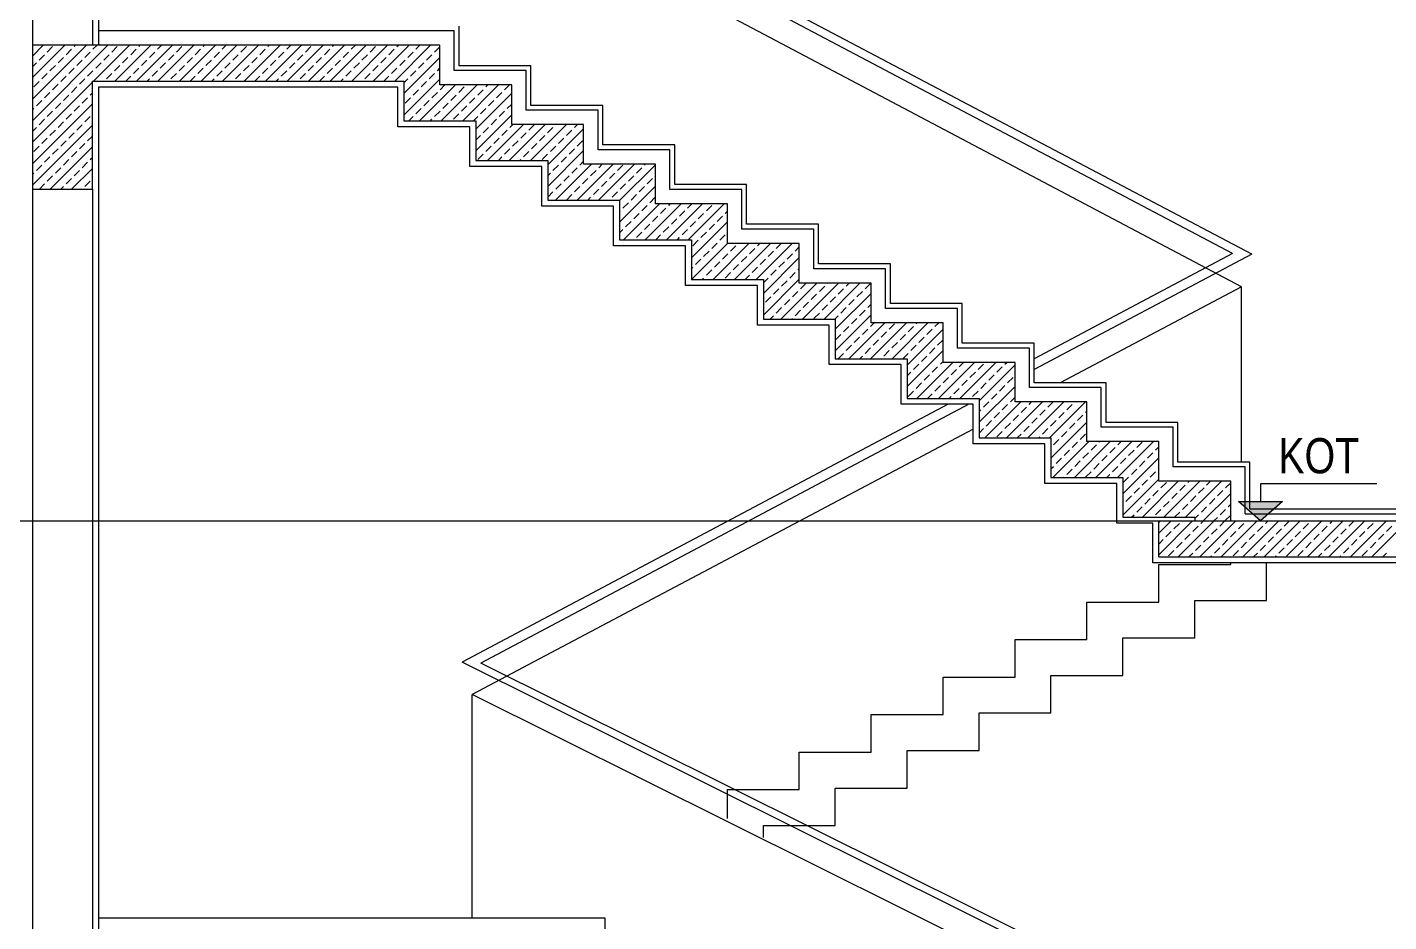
# Model space of a CAD drawing. Header units: millimetres. Extents: x 43168.9 to 43194.6, y -25545.1 to -25543.4.
# Drawn here: x 43181.3628 to 43181.59, y -25544.3735 to -25544.2242 of the extents above; entities that cross this region are included whole.
import ezdxf
from ezdxf.enums import TextEntityAlignment as Align

# ---------------------------------------------------------------- set-up
doc = ezdxf.new("R2010")
doc.units = ezdxf.units.MM
doc.header["$LTSCALE"] = 200
doc.linetypes.add('kesit_$0$HIDDEN2', pattern=[0.1875, 0.125, -0.0625])
for name, color, linetype in [('duv_sgh', 4, 'Continuous'), ('gor-4_sgh', 17, 'Continuous'), ('kaplama-gnl_sgh', 30, 'Continuous'), ('kesit_$0$gor-2_sgh', 161, 'Continuous'), ('kesit_$0$izd-alt_sgh', 8, 'kesit_$0$HIDDEN2'), ('kesit_$0$metal-mal._sgh', 122, 'Continuous'), ('kolon-b.a_sgh', 6, 'Continuous'), ('siva_sgh', 145, 'Continuous'), ('tarama-betonarme_sgh', 223, 'Continuous')]:
    doc.layers.add(name, color=color, linetype=linetype)
doc.styles.add('kesit_$0$text2', font='arial.ttf')

msp = doc.modelspace()

# ---------------------------------------------------------------- hatches: boundary and pattern name
msp.add_hatch(color=256).paths.add_polyline_path([(43181.57231, -25544.30332), (43181.56496, -25544.30332), (43181.56864, -25544.30656)])

# ---------------------------------------------------------------- linework, layer by layer
at = {"color": 0, "linetype": 'ByBlock'}
for p, q in [((43181.58804, -25544.30038), (43181.56864, -25544.30038)), ((43181.56864, -25544.30038), (43181.56864, -25544.30332))]:
    msp.add_line(p, q, dxfattribs=at)
for p, q in [((43181.56496, -25544.30332), (43181.57231, -25544.30332)), ((43181.56864, -25544.30656), (43181.56496, -25544.30332)), ((43181.57231, -25544.30332), (43181.56864, -25544.30656))]:
    msp.add_line(p, q)
at = {"layer": 'duv_sgh'}
for p, q in [((43181.36364, -25544.10172), (43181.36364, -25544.22717)), ((43181.36364, -25544.10172), (43181.36364, -25544.22717)), ((43181.37364, -25544.10172), (43181.37364, -25544.22717)), ((43181.37364, -25544.10172), (43181.37364, -25544.22717)), ((43181.36364, -25544.25117), (43181.36364, -25544.37645)), ((43181.36364, -25544.25117), (43181.36364, -25544.37645)), ((43181.37364, -25544.25117), (43181.37364, -25544.37645)), ((43181.37364, -25544.25117), (43181.37364, -25544.37645))]:
    msp.add_line(p, q, dxfattribs=at)
at = {"layer": 'gor-4_sgh'}
for p, q in [((43181.56964, -25544.31982), (43181.56964, -25544.31356)), ((43181.55764, -25544.32609), (43181.55764, -25544.31982)), ((43181.55764, -25544.31982), (43181.56964, -25544.31982)), ((43181.54564, -25544.33235), (43181.54564, -25544.32609)), ((43181.54564, -25544.32609), (43181.55764, -25544.32609)), ((43181.53364, -25544.33861), (43181.53364, -25544.33235)), ((43181.53364, -25544.33235), (43181.54564, -25544.33235)), ((43181.52164, -25544.34487), (43181.52164, -25544.33861)), ((43181.52164, -25544.33861), (43181.53364, -25544.33861)), ((43181.50964, -25544.35114), (43181.50964, -25544.34487)), ((43181.50964, -25544.34487), (43181.52164, -25544.34487)), ((43181.49764, -25544.3574), (43181.49764, -25544.35114)), ((43181.49764, -25544.35114), (43181.50964, -25544.35114)), ((43181.48564, -25544.35941), (43181.48564, -25544.3574)), ((43181.48564, -25544.3574), (43181.49764, -25544.3574))]:
    msp.add_line(p, q, dxfattribs=at)
at = {"layer": 'kaplama-gnl_sgh'}
for p, q in [((43181.43404, -25544.22477), (43181.37464, -25544.22477)), ((43181.43404, -25544.23139), (43181.43404, -25544.22477)), ((43181.43484, -25544.23059), (43181.43484, -25544.22397)), ((43181.44684, -25544.23059), (43181.43484, -25544.23059)), ((43181.44684, -25544.23721), (43181.44684, -25544.23059)), ((43181.44604, -25544.23139), (43181.43404, -25544.23139)), ((43181.44604, -25544.23801), (43181.44604, -25544.23139)), ((43181.45884, -25544.23721), (43181.44684, -25544.23721)), ((43181.45884, -25544.24382), (43181.45884, -25544.23721)), ((43181.45804, -25544.23801), (43181.44604, -25544.23801)), ((43181.45804, -25544.24462), (43181.45804, -25544.23801)), ((43181.47084, -25544.24382), (43181.45884, -25544.24382)), ((43181.47084, -25544.25044), (43181.47084, -25544.24382)), ((43181.47004, -25544.24462), (43181.45804, -25544.24462)), ((43181.47004, -25544.25124), (43181.47004, -25544.24462)), ((43181.48284, -25544.25044), (43181.47084, -25544.25044)), ((43181.48284, -25544.25705), (43181.48284, -25544.25044)), ((43181.48204, -25544.25124), (43181.47004, -25544.25124)), ((43181.48204, -25544.25785), (43181.48204, -25544.25124)), ((43181.49404, -25544.25785), (43181.48204, -25544.25785)), ((43181.49484, -25544.25705), (43181.48284, -25544.25705)), ((43181.49404, -25544.26447), (43181.49404, -25544.25785)), ((43181.49484, -25544.26367), (43181.49484, -25544.25705)), ((43181.50604, -25544.26447), (43181.49404, -25544.26447)), ((43181.50684, -25544.26367), (43181.49484, -25544.26367)), ((43181.50604, -25544.27108), (43181.50604, -25544.26447)), ((43181.50684, -25544.27028), (43181.50684, -25544.26367)), ((43181.51804, -25544.27108), (43181.50604, -25544.27108)), ((43181.51884, -25544.27028), (43181.50684, -25544.27028)), ((43181.51804, -25544.2777), (43181.51804, -25544.27108)), ((43181.51884, -25544.2769), (43181.51884, -25544.27028)), ((43181.53004, -25544.2777), (43181.51804, -25544.2777)), ((43181.53084, -25544.2769), (43181.51884, -25544.2769)), ((43181.53004, -25544.28431), (43181.53004, -25544.2777)), ((43181.53084, -25544.28351), (43181.53084, -25544.2769)), ((43181.54204, -25544.28431), (43181.53004, -25544.28431)), ((43181.54284, -25544.28351), (43181.53084, -25544.28351)), ((43181.54204, -25544.29093), (43181.54204, -25544.28431)), ((43181.54284, -25544.29013), (43181.54284, -25544.28351)), ((43181.55404, -25544.29093), (43181.54204, -25544.29093)), ((43181.55484, -25544.29013), (43181.54284, -25544.29013)), ((43181.55404, -25544.29754), (43181.55404, -25544.29093)), ((43181.55484, -25544.29674), (43181.55484, -25544.29013)), ((43181.56604, -25544.29754), (43181.55404, -25544.29754)), ((43181.56684, -25544.29674), (43181.55484, -25544.29674)), ((43181.56604, -25544.30536), (43181.56604, -25544.29754)), ((43181.56684, -25544.30456), (43181.56684, -25544.29674)), ((43181.56604, -25544.30536), (43181.73664, -25544.30536)), ((43181.56684, -25544.30456), (43181.73664, -25544.30456)), ((43181.44364, -25544.37285), (43181.37464, -25544.37285)), ((43181.45924, -25544.37285), (43181.44364, -25544.37285)), ((43181.45924, -25544.37912), (43181.45924, -25544.37285))]:
    msp.add_line(p, q, dxfattribs=at)
at = {"layer": 'kesit_$0$gor-2_sgh'}
for p, q in [((43181.56543, -25544.26748), (43181.42964, -25544.19566)), ((43181.56543, -25544.26748), (43181.53518, -25544.28351)), ((43181.56543, -25544.29674), (43181.56543, -25544.26748)), ((43181.52064, -25544.29122), (43181.43705, -25544.33553)), ((43181.55163, -25544.39256), (43181.43705, -25544.33553)), ((43181.43705, -25544.35144), (43181.43705, -25544.33553))]:
    msp.add_line(p, q, dxfattribs=at)
at = {"layer": 'kesit_$0$izd-alt_sgh'}
for p, q in [((43181.30862, -25544.30656), (43182.76331, -25544.30656)), ((43181.55164, -25544.32009), (43181.55164, -25544.31382)), ((43181.55164, -25544.31382), (43181.56364, -25544.31382)), ((43181.56364, -25544.31382), (43181.56364, -25544.31356)), ((43181.53964, -25544.32635), (43181.53964, -25544.32009)), ((43181.53964, -25544.32009), (43181.55164, -25544.32009)), ((43181.52764, -25544.33261), (43181.52764, -25544.32635)), ((43181.52764, -25544.32635), (43181.53964, -25544.32635)), ((43181.51564, -25544.33887), (43181.51564, -25544.33261)), ((43181.51564, -25544.33261), (43181.52764, -25544.33261)), ((43181.50364, -25544.34514), (43181.50364, -25544.33887)), ((43181.50364, -25544.33887), (43181.51564, -25544.33887)), ((43181.49164, -25544.3514), (43181.49164, -25544.34514)), ((43181.49164, -25544.34514), (43181.50364, -25544.34514)), ((43181.47964, -25544.35621), (43181.47964, -25544.3514)), ((43181.47964, -25544.3514), (43181.49164, -25544.3514))]:
    msp.add_line(p, q, dxfattribs=at)
at = {"layer": 'kesit_$0$metal-mal._sgh'}
for p, q in [((43181.56718, -25544.26202), (43181.43321, -25544.19143)), ((43181.56395, -25544.26192), (43181.43161, -25544.19205)), ((43181.56395, -25544.26192), (43181.53084, -25544.27948)), ((43181.56718, -25544.26202), (43181.53084, -25544.2813)), ((43181.51647, -25544.2871), (43181.43534, -25544.33011)), ((43181.51992, -25544.2871), (43181.43847, -25544.3303)), ((43181.54978, -25544.38707), (43181.43534, -25544.33011)), ((43181.5528, -25544.3872), (43181.43847, -25544.3303))]:
    msp.add_line(p, q, dxfattribs=at)
at = {"layer": 'kolon-b.a_sgh'}
for p, q in [((43181.43164, -25544.22717), (43181.36364, -25544.22717)), ((43181.36364, -25544.22717), (43181.36364, -25544.25117)), ((43181.43164, -25544.23379), (43181.43164, -25544.22717)), ((43181.37364, -25544.25117), (43181.37364, -25544.23317)), ((43181.37364, -25544.23317), (43181.42564, -25544.23317)), ((43181.42564, -25544.23317), (43181.42564, -25544.23979)), ((43181.44364, -25544.23379), (43181.43164, -25544.23379)), ((43181.44364, -25544.24041), (43181.44364, -25544.23379)), ((43181.42564, -25544.23979), (43181.43764, -25544.23979)), ((43181.43764, -25544.23979), (43181.43764, -25544.24641)), ((43181.45564, -25544.24041), (43181.44364, -25544.24041)), ((43181.45564, -25544.24702), (43181.45564, -25544.24041)), ((43181.43764, -25544.24641), (43181.44964, -25544.24641)), ((43181.44964, -25544.24641), (43181.44964, -25544.25302)), ((43181.46764, -25544.24702), (43181.45564, -25544.24702)), ((43181.46764, -25544.25364), (43181.46764, -25544.24702)), ((43181.36364, -25544.25117), (43181.37364, -25544.25117)), ((43181.44964, -25544.25302), (43181.46164, -25544.25302)), ((43181.46164, -25544.25302), (43181.46164, -25544.25964)), ((43181.47964, -25544.25364), (43181.46764, -25544.25364)), ((43181.47964, -25544.26025), (43181.47964, -25544.25364)), ((43181.46164, -25544.25964), (43181.47364, -25544.25964)), ((43181.47364, -25544.25964), (43181.47364, -25544.26625)), ((43181.49164, -25544.26025), (43181.47964, -25544.26025)), ((43181.49164, -25544.26687), (43181.49164, -25544.26025)), ((43181.47364, -25544.26625), (43181.48564, -25544.26625)), ((43181.48564, -25544.26625), (43181.48564, -25544.27287)), ((43181.50364, -25544.26687), (43181.49164, -25544.26687)), ((43181.50364, -25544.27348), (43181.50364, -25544.26687)), ((43181.48564, -25544.27287), (43181.49764, -25544.27287)), ((43181.49764, -25544.27287), (43181.49764, -25544.27948)), ((43181.51564, -25544.27348), (43181.50364, -25544.27348)), ((43181.51564, -25544.2801), (43181.51564, -25544.27348)), ((43181.49764, -25544.27948), (43181.50964, -25544.27948)), ((43181.50964, -25544.27948), (43181.50964, -25544.2861)), ((43181.52764, -25544.2801), (43181.51564, -25544.2801)), ((43181.52764, -25544.28671), (43181.52764, -25544.2801)), ((43181.50964, -25544.2861), (43181.52164, -25544.2861)), ((43181.52164, -25544.2861), (43181.52164, -25544.29271)), ((43181.53964, -25544.28671), (43181.52764, -25544.28671)), ((43181.53964, -25544.29333), (43181.53964, -25544.28671)), ((43181.52164, -25544.29271), (43181.53364, -25544.29271)), ((43181.53364, -25544.29271), (43181.53364, -25544.29933)), ((43181.55164, -25544.29333), (43181.53964, -25544.29333)), ((43181.55164, -25544.29994), (43181.55164, -25544.29333)), ((43181.53364, -25544.29933), (43181.54564, -25544.29933)), ((43181.54564, -25544.29933), (43181.54564, -25544.30594)), ((43181.56364, -25544.29994), (43181.55164, -25544.29994)), ((43181.56364, -25544.30656), (43181.56364, -25544.29994)), ((43181.54164, -25544.30656), (43181.73764, -25544.30656)), ((43181.54564, -25544.30594), (43181.55764, -25544.30594)), ((43181.55164, -25544.31256), (43181.55164, -25544.30656)), ((43181.55764, -25544.30594), (43181.55764, -25544.30656)), ((43181.55164, -25544.31256), (43181.73764, -25544.31256))]:
    msp.add_line(p, q, dxfattribs=at)
at = {"layer": 'siva_sgh'}
for p, q in [((43181.37464, -25544.08472), (43181.37464, -25544.22717)), ((43181.42464, -25544.23417), (43181.37464, -25544.23417)), ((43181.37464, -25544.23417), (43181.37464, -25544.37645)), ((43181.42464, -25544.24079), (43181.42464, -25544.23417)), ((43181.43664, -25544.24079), (43181.42464, -25544.24079)), ((43181.43664, -25544.24741), (43181.43664, -25544.24079)), ((43181.44864, -25544.24741), (43181.43664, -25544.24741)), ((43181.44864, -25544.25402), (43181.44864, -25544.24741)), ((43181.46064, -25544.25402), (43181.44864, -25544.25402)), ((43181.46064, -25544.26064), (43181.46064, -25544.25402)), ((43181.47264, -25544.26064), (43181.46064, -25544.26064)), ((43181.47264, -25544.26725), (43181.47264, -25544.26064)), ((43181.48464, -25544.26725), (43181.47264, -25544.26725)), ((43181.48464, -25544.27387), (43181.48464, -25544.26725)), ((43181.49664, -25544.27387), (43181.48464, -25544.27387)), ((43181.49664, -25544.28048), (43181.49664, -25544.27387)), ((43181.50864, -25544.28048), (43181.49664, -25544.28048)), ((43181.50864, -25544.2871), (43181.50864, -25544.28048)), ((43181.52064, -25544.2871), (43181.50864, -25544.2871)), ((43181.52064, -25544.29371), (43181.52064, -25544.2871)), ((43181.53264, -25544.29371), (43181.52064, -25544.29371)), ((43181.53264, -25544.30033), (43181.53264, -25544.29371)), ((43181.54464, -25544.30033), (43181.53264, -25544.30033)), ((43181.54464, -25544.30694), (43181.54464, -25544.30033)), ((43181.55064, -25544.30694), (43181.54464, -25544.30694)), ((43181.55064, -25544.31356), (43181.55064, -25544.30694)), ((43181.63264, -25544.31356), (43181.55064, -25544.31356)), ((43181.43705, -25544.37285), (43181.43705, -25544.33579))]:
    msp.add_line(p, q, dxfattribs=at)
at = {"layer": 'tarama-betonarme_sgh'}
for p, q in [((43181.36364, -25544.22898), (43181.36544, -25544.22717)), ((43181.36364, -25544.23257), (43181.36903, -25544.22717)), ((43181.36364, -25544.23616), (43181.37263, -25544.22717)), ((43181.36364, -25544.23976), (43181.37622, -25544.22717)), ((43181.36364, -25544.22718), (43181.36365, -25544.22717)), ((43181.36611, -25544.2283), (43181.36701, -25544.2274)), ((43181.36925, -25544.22875), (43181.37015, -25544.22785)), ((43181.3706, -25544.2274), (43181.37083, -25544.22717)), ((43181.3724, -25544.2292), (43181.37329, -25544.2283)), ((43181.37374, -25544.22785), (43181.37442, -25544.22717)), ((43181.37381, -25544.23317), (43181.37981, -25544.22717)), ((43181.37689, -25544.2283), (43181.37778, -25544.2274)), ((43181.3774, -25544.23317), (43181.3834, -25544.22717)), ((43181.38003, -25544.22875), (43181.38093, -25544.22785)), ((43181.38099, -25544.23317), (43181.38699, -25544.22717)), ((43181.38138, -25544.2274), (43181.38161, -25544.22717)), ((43181.38317, -25544.2292), (43181.38407, -25544.2283)), ((43181.38452, -25544.22785), (43181.3852, -25544.22717)), ((43181.38459, -25544.23317), (43181.39059, -25544.22717)), ((43181.38766, -25544.2283), (43181.38856, -25544.2274)), ((43181.38818, -25544.23317), (43181.39418, -25544.22717)), ((43181.39081, -25544.22875), (43181.3917, -25544.22785)), ((43181.39177, -25544.23317), (43181.39777, -25544.22717)), ((43181.39215, -25544.2274), (43181.39238, -25544.22717)), ((43181.39395, -25544.2292), (43181.39485, -25544.2283)), ((43181.3953, -25544.22785), (43181.39597, -25544.22717)), ((43181.39536, -25544.23317), (43181.40136, -25544.22717)), ((43181.39844, -25544.2283), (43181.39934, -25544.2274)), ((43181.39896, -25544.23317), (43181.40496, -25544.22717)), ((43181.40158, -25544.22875), (43181.40248, -25544.22785)), ((43181.40255, -25544.23317), (43181.40855, -25544.22717)), ((43181.40293, -25544.2274), (43181.40316, -25544.22717)), ((43181.40472, -25544.2292), (43181.40562, -25544.2283)), ((43181.40607, -25544.22785), (43181.40675, -25544.22717)), ((43181.40614, -25544.23317), (43181.41214, -25544.22717)), ((43181.40921, -25544.2283), (43181.41011, -25544.2274)), ((43181.40973, -25544.23317), (43181.41573, -25544.22717)), ((43181.41236, -25544.22875), (43181.41326, -25544.22785)), ((43181.41332, -25544.23317), (43181.41932, -25544.22717)), ((43181.41371, -25544.2274), (43181.41394, -25544.22717)), ((43181.4155, -25544.2292), (43181.4164, -25544.2283)), ((43181.41685, -25544.22785), (43181.41753, -25544.22717)), ((43181.41692, -25544.23317), (43181.42292, -25544.22717)), ((43181.41999, -25544.2283), (43181.42089, -25544.2274)), ((43181.42051, -25544.23317), (43181.42651, -25544.22717)), ((43181.42313, -25544.22875), (43181.42403, -25544.22785)), ((43181.4241, -25544.23317), (43181.4301, -25544.22717)), ((43181.42448, -25544.2274), (43181.42471, -25544.22717)), ((43181.42628, -25544.2292), (43181.42718, -25544.2283)), ((43181.42762, -25544.22785), (43181.4283, -25544.22717)), ((43181.43077, -25544.2283), (43181.43164, -25544.22743)), ((43181.36364, -25544.23077), (43181.36431, -25544.2301)), ((43181.36476, -25544.22965), (43181.36566, -25544.22875)), ((43181.36656, -25544.23145), (43181.36746, -25544.23055)), ((43181.36791, -25544.2301), (43181.3688, -25544.2292)), ((43181.37105, -25544.23055), (43181.37195, -25544.22965)), ((43181.37419, -25544.231), (43181.37509, -25544.2301)), ((43181.37554, -25544.22965), (43181.37644, -25544.22875)), ((43181.37733, -25544.23145), (43181.37823, -25544.23055)), ((43181.37868, -25544.2301), (43181.37958, -25544.2292)), ((43181.38183, -25544.23055), (43181.38272, -25544.22965)), ((43181.38497, -25544.231), (43181.38587, -25544.2301)), ((43181.38632, -25544.22965), (43181.38721, -25544.22875)), ((43181.38811, -25544.23145), (43181.38901, -25544.23055)), ((43181.38946, -25544.2301), (43181.39036, -25544.2292)), ((43181.3926, -25544.23055), (43181.3935, -25544.22965)), ((43181.39574, -25544.231), (43181.39664, -25544.2301)), ((43181.39709, -25544.22965), (43181.39799, -25544.22875)), ((43181.39889, -25544.23145), (43181.39979, -25544.23055)), ((43181.40023, -25544.2301), (43181.40113, -25544.2292)), ((43181.40338, -25544.23055), (43181.40428, -25544.22965)), ((43181.40652, -25544.231), (43181.40742, -25544.2301)), ((43181.40787, -25544.22965), (43181.40877, -25544.22875)), ((43181.40966, -25544.23145), (43181.41056, -25544.23055)), ((43181.41101, -25544.2301), (43181.41191, -25544.2292)), ((43181.41415, -25544.23055), (43181.41505, -25544.22965)), ((43181.4173, -25544.231), (43181.4182, -25544.2301)), ((43181.41864, -25544.22965), (43181.41954, -25544.22875)), ((43181.42044, -25544.23145), (43181.42134, -25544.23055)), ((43181.42179, -25544.2301), (43181.42269, -25544.2292)), ((43181.42493, -25544.23055), (43181.42583, -25544.22965)), ((43181.42564, -25544.23523), (43181.43164, -25544.22923)), ((43181.42807, -25544.231), (43181.42897, -25544.2301)), ((43181.42942, -25544.22965), (43181.43032, -25544.22875)), ((43181.36521, -25544.23279), (43181.36611, -25544.23189)), ((43181.36835, -25544.23324), (43181.36925, -25544.23234)), ((43181.3697, -25544.23189), (43181.3706, -25544.231)), ((43181.3715, -25544.23369), (43181.3724, -25544.23279)), ((43181.37284, -25544.23234), (43181.37374, -25544.23145)), ((43181.37599, -25544.23279), (43181.37689, -25544.23189)), ((43181.3792, -25544.23317), (43181.38003, -25544.23234)), ((43181.38048, -25544.23189), (43181.38138, -25544.231)), ((43181.38279, -25544.23317), (43181.38317, -25544.23279)), ((43181.38362, -25544.23234), (43181.38452, -25544.23145)), ((43181.38676, -25544.23279), (43181.38766, -25544.23189)), ((43181.38997, -25544.23317), (43181.39081, -25544.23234)), ((43181.39125, -25544.23189), (43181.39215, -25544.231)), ((43181.39357, -25544.23317), (43181.39395, -25544.23279)), ((43181.3944, -25544.23234), (43181.3953, -25544.23145)), ((43181.39754, -25544.23279), (43181.39844, -25544.23189)), ((43181.40075, -25544.23317), (43181.40158, -25544.23234)), ((43181.40203, -25544.23189), (43181.40293, -25544.231)), ((43181.40434, -25544.23317), (43181.40472, -25544.23279)), ((43181.40517, -25544.23234), (43181.40607, -25544.23145)), ((43181.40832, -25544.23279), (43181.40921, -25544.23189)), ((43181.41153, -25544.23317), (43181.41236, -25544.23234)), ((43181.41281, -25544.23189), (43181.41371, -25544.231)), ((43181.41512, -25544.23317), (43181.4155, -25544.23279)), ((43181.41595, -25544.23234), (43181.41685, -25544.23145)), ((43181.41909, -25544.23279), (43181.41999, -25544.23189)), ((43181.4223, -25544.23317), (43181.42313, -25544.23234)), ((43181.42358, -25544.23189), (43181.42448, -25544.231)), ((43181.42564, -25544.23343), (43181.42628, -25544.23279)), ((43181.42564, -25544.23882), (43181.43164, -25544.23282)), ((43181.42673, -25544.23234), (43181.42762, -25544.23145)), ((43181.42987, -25544.23279), (43181.43077, -25544.23189)), ((43181.43122, -25544.23145), (43181.43164, -25544.23102)), ((43181.36364, -25544.24335), (43181.37364, -25544.23335)), ((43181.36386, -25544.23414), (43181.36476, -25544.23324)), ((43181.36566, -25544.23594), (43181.36656, -25544.23504)), ((43181.36701, -25544.23459), (43181.36791, -25544.23369)), ((43181.37015, -25544.23504), (43181.37105, -25544.23414)), ((43181.37329, -25544.23549), (43181.37364, -25544.23514)), ((43181.42718, -25544.23549), (43181.42807, -25544.23459)), ((43181.42826, -25544.23979), (43181.43426, -25544.23379)), ((43181.42852, -25544.23414), (43181.42942, -25544.23324)), ((43181.43032, -25544.23594), (43181.43122, -25544.23504)), ((43181.43167, -25544.23459), (43181.43246, -25544.23379)), ((43181.43185, -25544.23979), (43181.43785, -25544.23379)), ((43181.43481, -25544.23504), (43181.43571, -25544.23414)), ((43181.43545, -25544.23979), (43181.44145, -25544.23379)), ((43181.43764, -25544.24119), (43181.44364, -25544.23519)), ((43181.43795, -25544.23549), (43181.43885, -25544.23459)), ((43181.4393, -25544.23414), (43181.43965, -25544.23379)), ((43181.44109, -25544.23594), (43181.44199, -25544.23504)), ((43181.44244, -25544.23459), (43181.44324, -25544.23379)), ((43181.36364, -25544.24694), (43181.37364, -25544.23694)), ((43181.36431, -25544.23728), (43181.36521, -25544.23639)), ((43181.36746, -25544.23773), (43181.36835, -25544.23683)), ((43181.3688, -25544.23639), (43181.3697, -25544.23549)), ((43181.3706, -25544.23818), (43181.3715, -25544.23728)), ((43181.37195, -25544.23683), (43181.37284, -25544.23594)), ((43181.42583, -25544.23683), (43181.42673, -25544.23594)), ((43181.42897, -25544.23728), (43181.42987, -25544.23639)), ((43181.43211, -25544.23773), (43181.43301, -25544.23683)), ((43181.43346, -25544.23639), (43181.43436, -25544.23549)), ((43181.43526, -25544.23818), (43181.43616, -25544.23728)), ((43181.4366, -25544.23683), (43181.4375, -25544.23594)), ((43181.43975, -25544.23728), (43181.44065, -25544.23639)), ((43181.44289, -25544.23773), (43181.44364, -25544.23699)), ((43181.36364, -25544.23796), (43181.36386, -25544.23773)), ((43181.36476, -25544.24043), (43181.36566, -25544.23953)), ((43181.36611, -25544.23908), (43181.36701, -25544.23818)), ((43181.36925, -25544.23953), (43181.37015, -25544.23863)), ((43181.3724, -25544.23998), (43181.37329, -25544.23908)), ((43181.42646, -25544.23979), (43181.42718, -25544.23908)), ((43181.42762, -25544.23863), (43181.42852, -25544.23773)), ((43181.43006, -25544.23979), (43181.43032, -25544.23953)), ((43181.43077, -25544.23908), (43181.43167, -25544.23818)), ((43181.43391, -25544.23953), (43181.43481, -25544.23863)), ((43181.43724, -25544.23979), (43181.43795, -25544.23908)), ((43181.43764, -25544.24478), (43181.44364, -25544.23878)), ((43181.4384, -25544.23863), (43181.4393, -25544.23773)), ((43181.4402, -25544.24043), (43181.44109, -25544.23953)), ((43181.44154, -25544.23908), (43181.44244, -25544.23818)), ((43181.36364, -25544.25053), (43181.37364, -25544.24053)), ((43181.36364, -25544.24155), (43181.36431, -25544.24088)), ((43181.36656, -25544.24222), (43181.36746, -25544.24132)), ((43181.36791, -25544.24088), (43181.3688, -25544.23998)), ((43181.3697, -25544.24267), (43181.3706, -25544.24177)), ((43181.37105, -25544.24132), (43181.37195, -25544.24043)), ((43181.43885, -25544.24177), (43181.43975, -25544.24088)), ((43181.43961, -25544.24641), (43181.44561, -25544.24041)), ((43181.44199, -25544.24222), (43181.44289, -25544.24132)), ((43181.4432, -25544.24641), (43181.4492, -25544.24041)), ((43181.44334, -25544.24088), (43181.44381, -25544.24041)), ((43181.44514, -25544.24267), (43181.44603, -25544.24177)), ((43181.44648, -25544.24132), (43181.44738, -25544.24043)), ((43181.44679, -25544.24641), (43181.45279, -25544.24041)), ((43181.44963, -25544.24177), (43181.45052, -25544.24088)), ((43181.44964, -25544.24715), (43181.45564, -25544.24115)), ((43181.45097, -25544.24043), (43181.45099, -25544.24041)), ((43181.45277, -25544.24222), (43181.45367, -25544.24132)), ((43181.45412, -25544.24088), (43181.45459, -25544.24041)), ((43181.36386, -25544.24492), (43181.36476, -25544.24402)), ((43181.36521, -25544.24357), (43181.36611, -25544.24267)), ((43181.36659, -25544.25117), (43181.37364, -25544.24412)), ((43181.36835, -25544.24402), (43181.36925, -25544.24312)), ((43181.3715, -25544.24447), (43181.3724, -25544.24357)), ((43181.37284, -25544.24312), (43181.37364, -25544.24233)), ((43181.43764, -25544.24299), (43181.4384, -25544.24222)), ((43181.4393, -25544.24492), (43181.4402, -25544.24402)), ((43181.44065, -25544.24357), (43181.44154, -25544.24267)), ((43181.44379, -25544.24402), (43181.44469, -25544.24312)), ((43181.44693, -25544.24447), (43181.44783, -25544.24357)), ((43181.44828, -25544.24312), (43181.44918, -25544.24222)), ((43181.45008, -25544.24492), (43181.45097, -25544.24402)), ((43181.45142, -25544.24357), (43181.45232, -25544.24267)), ((43181.45457, -25544.24402), (43181.45546, -25544.24312)), ((43181.36566, -25544.24671), (43181.36656, -25544.24581)), ((43181.36701, -25544.24537), (43181.36791, -25544.24447)), ((43181.3688, -25544.24716), (43181.3697, -25544.24626)), ((43181.37015, -25544.24581), (43181.37105, -25544.24492)), ((43181.37329, -25544.24626), (43181.37364, -25544.24592)), ((43181.43795, -25544.24626), (43181.43885, -25544.24537)), ((43181.4414, -25544.24641), (43181.44199, -25544.24581)), ((43181.44244, -25544.24537), (43181.44334, -25544.24447)), ((43181.44499, -25544.24641), (43181.44514, -25544.24626)), ((43181.44558, -25544.24581), (43181.44648, -25544.24492)), ((43181.44873, -25544.24626), (43181.44963, -25544.24537)), ((43181.44964, -25544.25074), (43181.45564, -25544.24474)), ((43181.45187, -25544.24671), (43181.45277, -25544.24581)), ((43181.45322, -25544.24537), (43181.45412, -25544.24447)), ((43181.45501, -25544.24716), (43181.45564, -25544.24654)), ((43181.36364, -25544.24874), (43181.36386, -25544.24851)), ((43181.36431, -25544.24806), (43181.36521, -25544.24716)), ((43181.36746, -25544.24851), (43181.36835, -25544.24761)), ((43181.37018, -25544.25117), (43181.37364, -25544.24772)), ((43181.3706, -25544.24896), (43181.3715, -25544.24806)), ((43181.37195, -25544.24761), (43181.37284, -25544.24671)), ((43181.44964, -25544.24895), (43181.45008, -25544.24851)), ((43181.45052, -25544.24806), (43181.45142, -25544.24716)), ((43181.45095, -25544.25302), (43181.45695, -25544.24702)), ((43181.45367, -25544.24851), (43181.45457, -25544.24761)), ((43181.45454, -25544.25302), (43181.46054, -25544.24702)), ((43181.45681, -25544.24896), (43181.45771, -25544.24806)), ((43181.45814, -25544.25302), (43181.46414, -25544.24702)), ((43181.45816, -25544.24761), (43181.45875, -25544.24702)), ((43181.45995, -25544.24941), (43181.46085, -25544.24851)), ((43181.4613, -25544.24806), (43181.4622, -25544.24716)), ((43181.46164, -25544.25311), (43181.46764, -25544.24711)), ((43181.46444, -25544.24851), (43181.46534, -25544.24761)), ((43181.46579, -25544.24716), (43181.46593, -25544.24702)), ((43181.36479, -25544.25117), (43181.36566, -25544.2503)), ((43181.36611, -25544.24986), (43181.36701, -25544.24896)), ((43181.36838, -25544.25117), (43181.3688, -25544.25075)), ((43181.36925, -25544.2503), (43181.37015, -25544.24941)), ((43181.3724, -25544.25075), (43181.37329, -25544.24986)), ((43181.45097, -25544.2512), (43181.45187, -25544.2503)), ((43181.45232, -25544.24986), (43181.45322, -25544.24896)), ((43181.45412, -25544.25165), (43181.45501, -25544.25075)), ((43181.45546, -25544.2503), (43181.45636, -25544.24941)), ((43181.45861, -25544.25075), (43181.4595, -25544.24986)), ((43181.46164, -25544.2567), (43181.46764, -25544.2507)), ((43181.46175, -25544.2512), (43181.46265, -25544.2503)), ((43181.4631, -25544.24986), (43181.46399, -25544.24896)), ((43181.46489, -25544.25165), (43181.46579, -25544.25075)), ((43181.46624, -25544.2503), (43181.46714, -25544.24941)), ((43181.46759, -25544.24896), (43181.46764, -25544.24891)), ((43181.44964, -25544.25254), (43181.45052, -25544.25165)), ((43181.45277, -25544.253), (43181.45367, -25544.2521)), ((43181.45634, -25544.25302), (43181.45681, -25544.25255)), ((43181.45726, -25544.2521), (43181.45816, -25544.2512)), ((43181.45993, -25544.25302), (43181.45995, -25544.253)), ((43181.4604, -25544.25255), (43181.4613, -25544.25165)), ((43181.46355, -25544.253), (43181.46444, -25544.2521)), ((43181.46669, -25544.25345), (43181.46759, -25544.25255)), ((43181.46164, -25544.25491), (43181.46175, -25544.25479)), ((43181.4622, -25544.25435), (43181.4631, -25544.25345)), ((43181.4623, -25544.25964), (43181.4683, -25544.25364)), ((43181.46399, -25544.25614), (43181.46489, -25544.25524)), ((43181.46534, -25544.25479), (43181.46624, -25544.2539)), ((43181.46589, -25544.25964), (43181.47189, -25544.25364)), ((43181.46848, -25544.25524), (43181.46938, -25544.25435)), ((43181.46948, -25544.25964), (43181.47548, -25544.25364)), ((43181.46983, -25544.2539), (43181.47009, -25544.25364)), ((43181.47163, -25544.25569), (43181.47253, -25544.25479)), ((43181.47297, -25544.25435), (43181.47368, -25544.25364)), ((43181.47307, -25544.25964), (43181.47907, -25544.25364)), ((43181.47477, -25544.25614), (43181.47567, -25544.25524)), ((43181.47612, -25544.25479), (43181.47702, -25544.2539)), ((43181.47926, -25544.25524), (43181.47964, -25544.25487)), ((43181.46164, -25544.2585), (43181.4622, -25544.25794)), ((43181.46265, -25544.25749), (43181.46355, -25544.25659)), ((43181.46579, -25544.25794), (43181.46669, -25544.25704)), ((43181.46714, -25544.25659), (43181.46804, -25544.25569)), ((43181.46893, -25544.25839), (43181.46983, -25544.25749)), ((43181.47028, -25544.25704), (43181.47118, -25544.25614)), ((43181.47208, -25544.25884), (43181.47297, -25544.25794)), ((43181.47342, -25544.25749), (43181.47432, -25544.25659)), ((43181.47364, -25544.26266), (43181.47964, -25544.25666)), ((43181.47657, -25544.25794), (43181.47746, -25544.25704)), ((43181.47791, -25544.25659), (43181.47881, -25544.25569)), ((43181.46444, -25544.25928), (43181.46534, -25544.25839)), ((43181.46768, -25544.25964), (43181.46848, -25544.25884)), ((43181.47128, -25544.25964), (43181.47163, -25544.25928)), ((43181.47387, -25544.26063), (43181.47477, -25544.25973)), ((43181.47522, -25544.25928), (43181.47612, -25544.25839)), ((43181.47702, -25544.26108), (43181.47791, -25544.26018)), ((43181.47836, -25544.25973), (43181.47926, -25544.25884)), ((43181.47364, -25544.26625), (43181.47964, -25544.26025)), ((43181.47567, -25544.26243), (43181.47657, -25544.26153)), ((43181.47723, -25544.26625), (43181.48323, -25544.26025)), ((43181.47881, -25544.26288), (43181.47971, -25544.26198)), ((43181.48016, -25544.26153), (43181.48106, -25544.26063)), ((43181.48083, -25544.26625), (43181.48683, -25544.26025)), ((43181.48195, -25544.26333), (43181.48285, -25544.26243)), ((43181.4833, -25544.26198), (43181.4842, -25544.26108)), ((43181.48442, -25544.26625), (43181.49042, -25544.26025)), ((43181.48465, -25544.26063), (43181.48503, -25544.26025)), ((43181.48645, -25544.26243), (43181.48734, -25544.26153)), ((43181.48779, -25544.26108), (43181.48862, -25544.26025)), ((43181.48959, -25544.26288), (43181.49049, -25544.26198)), ((43181.49094, -25544.26153), (43181.49164, -25544.26083)), ((43181.47364, -25544.26446), (43181.47387, -25544.26422)), ((43181.47432, -25544.26377), (43181.47522, -25544.26288)), ((43181.47612, -25544.26557), (43181.47702, -25544.26467)), ((43181.47746, -25544.26422), (43181.47836, -25544.26333)), ((43181.48061, -25544.26467), (43181.48151, -25544.26377)), ((43181.48375, -25544.26512), (43181.48465, -25544.26422)), ((43181.4851, -25544.26377), (43181.486, -25544.26288)), ((43181.48564, -25544.26862), (43181.49164, -25544.26262)), ((43181.48689, -25544.26557), (43181.48779, -25544.26467)), ((43181.48824, -25544.26422), (43181.48914, -25544.26333)), ((43181.49138, -25544.26467), (43181.49164, -25544.26442)), ((43181.47544, -25544.26625), (43181.47567, -25544.26602)), ((43181.47926, -25544.26602), (43181.48016, -25544.26512)), ((43181.48262, -25544.26625), (43181.4833, -25544.26557)), ((43181.48564, -25544.26683), (43181.48645, -25544.26602)), ((43181.48564, -25544.27222), (43181.49164, -25544.26622)), ((43181.48858, -25544.27287), (43181.49458, -25544.26687)), ((43181.48869, -25544.26737), (43181.48959, -25544.26647)), ((43181.49004, -25544.26602), (43181.49094, -25544.26512)), ((43181.49183, -25544.26782), (43181.49273, -25544.26692)), ((43181.49217, -25544.27287), (43181.49817, -25544.26687)), ((43181.49576, -25544.27287), (43181.50176, -25544.26687)), ((43181.49632, -25544.26692), (43181.49637, -25544.26687)), ((43181.49947, -25544.26737), (43181.49997, -25544.26687)), ((43181.50261, -25544.26782), (43181.50351, -25544.26692)), ((43181.486, -25544.27006), (43181.48689, -25544.26916)), ((43181.48734, -25544.26871), (43181.48824, -25544.26782)), ((43181.49049, -25544.26916), (43181.49138, -25544.26827)), ((43181.49363, -25544.26961), (43181.49453, -25544.26871)), ((43181.49498, -25544.26827), (43181.49587, -25544.26737)), ((43181.49677, -25544.27006), (43181.49767, -25544.26916)), ((43181.49764, -25544.27458), (43181.50364, -25544.26858)), ((43181.49812, -25544.26871), (43181.49902, -25544.26782)), ((43181.50126, -25544.26916), (43181.50216, -25544.26827)), ((43181.48779, -25544.27186), (43181.48869, -25544.27096)), ((43181.48914, -25544.27051), (43181.49004, -25544.26961)), ((43181.49094, -25544.27231), (43181.49183, -25544.27141)), ((43181.49228, -25544.27096), (43181.49318, -25544.27006)), ((43181.49543, -25544.27141), (43181.49632, -25544.27051)), ((43181.49857, -25544.27186), (43181.49947, -25544.27096)), ((43181.49992, -25544.27051), (43181.50081, -25544.26961)), ((43181.50171, -25544.27231), (43181.50261, -25544.27141)), ((43181.50306, -25544.27096), (43181.50364, -25544.27038)), ((43181.48678, -25544.27287), (43181.48734, -25544.27231)), ((43181.49037, -25544.27287), (43181.49049, -25544.27276)), ((43181.49408, -25544.27276), (43181.49498, -25544.27186)), ((43181.49756, -25544.27287), (43181.49812, -25544.27231)), ((43181.49764, -25544.27818), (43181.50364, -25544.27218)), ((43181.49992, -25544.27948), (43181.50592, -25544.27348)), ((43181.50036, -25544.27365), (43181.50126, -25544.27276)), ((43181.50351, -25544.2741), (43181.50413, -25544.27348)), ((43181.50352, -25544.27948), (43181.50952, -25544.27348)), ((43181.50665, -25544.27455), (43181.50755, -25544.27365)), ((43181.50711, -25544.27948), (43181.51311, -25544.27348)), ((43181.51114, -25544.27365), (43181.51131, -25544.27348)), ((43181.51428, -25544.2741), (43181.5149, -25544.27348)), ((43181.49767, -25544.27635), (43181.49857, -25544.27545)), ((43181.49902, -25544.275), (43181.49992, -25544.2741)), ((43181.50081, -25544.2768), (43181.50171, -25544.2759)), ((43181.50216, -25544.27545), (43181.50306, -25544.27455)), ((43181.5053, -25544.2759), (43181.5062, -25544.275)), ((43181.50845, -25544.27635), (43181.50934, -25544.27545)), ((43181.50964, -25544.28054), (43181.51564, -25544.27454)), ((43181.50979, -25544.275), (43181.51069, -25544.2741)), ((43181.51159, -25544.2768), (43181.51249, -25544.2759)), ((43181.51294, -25544.27545), (43181.51383, -25544.27455)), ((43181.49947, -25544.27814), (43181.50036, -25544.27725)), ((43181.50261, -25544.27859), (43181.50351, -25544.27769)), ((43181.50396, -25544.27725), (43181.50485, -25544.27635)), ((43181.50575, -25544.27904), (43181.50665, -25544.27814)), ((43181.5071, -25544.27769), (43181.508, -25544.2768)), ((43181.50964, -25544.28414), (43181.51564, -25544.27814)), ((43181.51024, -25544.27814), (43181.51114, -25544.27725)), ((43181.51339, -25544.27859), (43181.51428, -25544.27769)), ((43181.51473, -25544.27725), (43181.51563, -25544.27635)), ((43181.49813, -25544.27948), (43181.49902, -25544.27859)), ((43181.50172, -25544.27948), (43181.50216, -25544.27904)), ((43181.5089, -25544.27948), (43181.50979, -25544.27859)), ((43181.51069, -25544.28129), (43181.51159, -25544.28039)), ((43181.51127, -25544.2861), (43181.51727, -25544.2801)), ((43181.51204, -25544.27994), (43181.51294, -25544.27904)), ((43181.51486, -25544.2861), (43181.52086, -25544.2801)), ((43181.51518, -25544.28039), (43181.51564, -25544.27993)), ((43181.51832, -25544.28084), (43181.51906, -25544.2801)), ((43181.51845, -25544.2861), (43181.52445, -25544.2801)), ((43181.52147, -25544.28129), (43181.52237, -25544.28039)), ((43181.52164, -25544.2865), (43181.52764, -25544.2805)), ((43181.52596, -25544.28039), (43181.52625, -25544.2801)), ((43181.50964, -25544.28234), (43181.51024, -25544.28174)), ((43181.51249, -25544.28308), (43181.51339, -25544.28218)), ((43181.51383, -25544.28174), (43181.51473, -25544.28084)), ((43181.51563, -25544.28353), (43181.51653, -25544.28263)), ((43181.51698, -25544.28218), (43181.51788, -25544.28129)), ((43181.52012, -25544.28263), (43181.52102, -25544.28174)), ((43181.52326, -25544.28308), (43181.52416, -25544.28218)), ((43181.52461, -25544.28174), (43181.52551, -25544.28084)), ((43181.52641, -25544.28353), (43181.52731, -25544.28263)), ((43181.50979, -25544.28578), (43181.51069, -25544.28488)), ((43181.51114, -25544.28443), (43181.51204, -25544.28353)), ((43181.51428, -25544.28488), (43181.51518, -25544.28398)), ((43181.51743, -25544.28533), (43181.51832, -25544.28443)), ((43181.51877, -25544.28398), (43181.51967, -25544.28308)), ((43181.52057, -25544.28578), (43181.52147, -25544.28488)), ((43181.52164, -25544.2901), (43181.52764, -25544.2841)), ((43181.52192, -25544.28443), (43181.52282, -25544.28353)), ((43181.52506, -25544.28488), (43181.52596, -25544.28398)), ((43181.51306, -25544.2861), (43181.51383, -25544.28533)), ((43181.51666, -25544.2861), (43181.51698, -25544.28578)), ((43181.52237, -25544.28757), (43181.52326, -25544.28667)), ((43181.52261, -25544.29271), (43181.52861, -25544.28671)), ((43181.52371, -25544.28623), (43181.52461, -25544.28533)), ((43181.52551, -25544.28802), (43181.52641, -25544.28712)), ((43181.52621, -25544.29271), (43181.53221, -25544.28671)), ((43181.52686, -25544.28667), (43181.52764, -25544.28589)), ((43181.5298, -25544.29271), (43181.5358, -25544.28671)), ((43181.53, -25544.28712), (43181.53041, -25544.28671)), ((43181.53314, -25544.28757), (43181.534, -25544.28671)), ((43181.53339, -25544.29271), (43181.53939, -25544.28671)), ((43181.53629, -25544.28802), (43181.53718, -25544.28712)), ((43181.52164, -25544.2883), (43181.52192, -25544.28802)), ((43181.52416, -25544.28937), (43181.52506, -25544.28847)), ((43181.52731, -25544.28982), (43181.5282, -25544.28892)), ((43181.52865, -25544.28847), (43181.52955, -25544.28757)), ((43181.53045, -25544.29027), (43181.53135, -25544.28937)), ((43181.5318, -25544.28892), (43181.53269, -25544.28802)), ((43181.53494, -25544.28937), (43181.53584, -25544.28847)), ((43181.53808, -25544.28982), (43181.53898, -25544.28892)), ((43181.53943, -25544.28847), (43181.53964, -25544.28826)), ((43181.52164, -25544.29189), (43181.52237, -25544.29116)), ((43181.52282, -25544.29072), (43181.52371, -25544.28982)), ((43181.52461, -25544.29251), (43181.52551, -25544.29161)), ((43181.52596, -25544.29116), (43181.52686, -25544.29027)), ((43181.5291, -25544.29161), (43181.53, -25544.29072)), ((43181.53224, -25544.29206), (43181.53314, -25544.29116)), ((43181.53359, -25544.29072), (43181.53449, -25544.28982)), ((43181.53364, -25544.29606), (43181.53964, -25544.29006)), ((43181.53539, -25544.29251), (43181.53629, -25544.29161)), ((43181.53673, -25544.29116), (43181.53763, -25544.29027)), ((43181.528, -25544.29271), (43181.52865, -25544.29206)), ((43181.53159, -25544.29271), (43181.5318, -25544.29251)), ((43181.53396, -25544.29933), (43181.53996, -25544.29333)), ((43181.53404, -25544.29386), (43181.53494, -25544.29296)), ((43181.53718, -25544.29431), (43181.53808, -25544.29341)), ((43181.53755, -25544.29933), (43181.54355, -25544.29333)), ((43181.53853, -25544.29296), (43181.53943, -25544.29206)), ((43181.54033, -25544.29476), (43181.54122, -25544.29386)), ((43181.54114, -25544.29933), (43181.54714, -25544.29333)), ((43181.54167, -25544.29341), (43181.54176, -25544.29333)), ((43181.54347, -25544.29521), (43181.54437, -25544.29431)), ((43181.54474, -25544.29933), (43181.55074, -25544.29333)), ((43181.54482, -25544.29386), (43181.54535, -25544.29333)), ((43181.54796, -25544.29431), (43181.54886, -25544.29341)), ((43181.5511, -25544.29476), (43181.55164, -25544.29422)), ((43181.53449, -25544.297), (43181.53539, -25544.2961)), ((43181.53584, -25544.29565), (43181.53673, -25544.29476)), ((43181.53763, -25544.29745), (43181.53853, -25544.29655)), ((43181.53898, -25544.2961), (43181.53988, -25544.29521)), ((43181.54212, -25544.29655), (43181.54302, -25544.29565)), ((43181.54527, -25544.297), (43181.54616, -25544.2961)), ((43181.54564, -25544.30202), (43181.55164, -25544.29602)), ((43181.54661, -25544.29565), (43181.54751, -25544.29476)), ((43181.54841, -25544.29745), (43181.54931, -25544.29655)), ((43181.54976, -25544.2961), (43181.55065, -25544.29521)), ((43181.53364, -25544.29785), (43181.53404, -25544.29745)), ((43181.53629, -25544.2988), (43181.53718, -25544.2979)), ((43181.53943, -25544.29925), (43181.54033, -25544.29835)), ((43181.54078, -25544.2979), (43181.54167, -25544.297)), ((43181.54294, -25544.29933), (43181.54347, -25544.2988)), ((43181.54392, -25544.29835), (43181.54482, -25544.29745)), ((43181.54706, -25544.2988), (43181.54796, -25544.2979)), ((43181.5502, -25544.29925), (43181.5511, -25544.29835)), ((43181.55155, -25544.2979), (43181.55164, -25544.29781)), ((43181.53576, -25544.29933), (43181.53584, -25544.29925)), ((43181.54564, -25544.30561), (43181.55164, -25544.29961)), ((43181.54571, -25544.30014), (43181.54661, -25544.29925)), ((43181.54751, -25544.30194), (43181.54841, -25544.30104)), ((43181.54886, -25544.30059), (43181.54976, -25544.2997)), ((43181.5489, -25544.30594), (43181.5549, -25544.29994)), ((43181.552, -25544.30104), (43181.5529, -25544.30014)), ((43181.55249, -25544.30594), (43181.55849, -25544.29994)), ((43181.55514, -25544.30149), (43181.55604, -25544.30059)), ((43181.55608, -25544.30594), (43181.56208, -25544.29994)), ((43181.55649, -25544.30014), (43181.55669, -25544.29994)), ((43181.55829, -25544.30194), (43181.55919, -25544.30104)), ((43181.55963, -25544.30059), (43181.56028, -25544.29994)), ((43181.56278, -25544.30104), (43181.56364, -25544.30018)), ((43181.54616, -25544.30329), (43181.54706, -25544.30239)), ((43181.54931, -25544.30374), (43181.5502, -25544.30284)), ((43181.55065, -25544.30239), (43181.55155, -25544.30149)), ((43181.55245, -25544.30419), (43181.55335, -25544.30329)), ((43181.5538, -25544.30284), (43181.5547, -25544.30194)), ((43181.55694, -25544.30329), (43181.55784, -25544.30239)), ((43181.55906, -25544.30656), (43181.56364, -25544.30198)), ((43181.56008, -25544.30374), (43181.56098, -25544.30284)), ((43181.56143, -25544.30239), (43181.56233, -25544.30149)), ((43181.54564, -25544.30381), (43181.54571, -25544.30374)), ((43181.5471, -25544.30594), (43181.54751, -25544.30553)), ((43181.54796, -25544.30508), (43181.54886, -25544.30419)), ((43181.5511, -25544.30553), (43181.552, -25544.30464)), ((43181.55428, -25544.30594), (43181.55514, -25544.30508)), ((43181.55559, -25544.30464), (43181.55649, -25544.30374)), ((43181.55764, -25544.30618), (43181.55829, -25544.30553)), ((43181.55874, -25544.30508), (43181.55963, -25544.30419)), ((43181.56188, -25544.30553), (43181.56278, -25544.30464)), ((43181.56265, -25544.30656), (43181.56364, -25544.30557)), ((43181.56323, -25544.30419), (43181.56364, -25544.30377)), ((43181.55164, -25544.30862), (43181.5537, -25544.30656)), ((43181.55164, -25544.31221), (43181.55729, -25544.30656)), ((43181.55164, -25544.30683), (43181.5519, -25544.30656)), ((43181.55417, -25544.30788), (43181.55507, -25544.30698)), ((43181.55489, -25544.31256), (43181.56089, -25544.30656)), ((43181.55732, -25544.30833), (43181.55821, -25544.30743)), ((43181.55848, -25544.31256), (43181.56448, -25544.30656)), ((43181.55866, -25544.30698), (43181.55909, -25544.30656)), ((43181.56046, -25544.30878), (43181.56136, -25544.30788)), ((43181.56085, -25544.30656), (43181.56143, -25544.30598)), ((43181.56181, -25544.30743), (43181.56268, -25544.30656)), ((43181.56207, -25544.31256), (43181.56807, -25544.30656)), ((43181.56495, -25544.30788), (43181.56585, -25544.30698)), ((43181.56566, -25544.31256), (43181.57166, -25544.30656)), ((43181.56809, -25544.30833), (43181.56899, -25544.30743)), ((43181.56925, -25544.31256), (43181.57525, -25544.30656)), ((43181.56944, -25544.30698), (43181.56987, -25544.30656)), ((43181.57124, -25544.30878), (43181.57213, -25544.30788)), ((43181.57258, -25544.30743), (43181.57346, -25544.30656)), ((43181.57285, -25544.31256), (43181.57885, -25544.30656)), ((43181.57573, -25544.30788), (43181.57662, -25544.30698)), ((43181.57644, -25544.31256), (43181.58244, -25544.30656)), ((43181.57887, -25544.30833), (43181.57977, -25544.30743)), ((43181.58003, -25544.31256), (43181.58603, -25544.30656)), ((43181.58022, -25544.30698), (43181.58064, -25544.30656)), ((43181.58201, -25544.30878), (43181.58291, -25544.30788)), ((43181.58336, -25544.30743), (43181.58423, -25544.30656)), ((43181.58362, -25544.31256), (43181.58962, -25544.30656)), ((43181.5865, -25544.30788), (43181.5874, -25544.30698)), ((43181.58721, -25544.31256), (43181.59321, -25544.30656)), ((43181.58965, -25544.30833), (43181.59054, -25544.30743)), ((43181.55164, -25544.31042), (43181.55238, -25544.30968)), ((43181.55283, -25544.30923), (43181.55372, -25544.30833)), ((43181.55462, -25544.31103), (43181.55552, -25544.31013)), ((43181.55597, -25544.30968), (43181.55687, -25544.30878)), ((43181.55911, -25544.31013), (43181.56001, -25544.30923)), ((43181.56226, -25544.31058), (43181.56315, -25544.30968)), ((43181.5636, -25544.30923), (43181.5645, -25544.30833)), ((43181.5654, -25544.31103), (43181.5663, -25544.31013)), ((43181.56675, -25544.30968), (43181.56764, -25544.30878)), ((43181.56989, -25544.31013), (43181.57079, -25544.30923)), ((43181.57303, -25544.31058), (43181.57393, -25544.30968)), ((43181.57438, -25544.30923), (43181.57528, -25544.30833)), ((43181.57617, -25544.31103), (43181.57707, -25544.31013)), ((43181.57752, -25544.30968), (43181.57842, -25544.30878)), ((43181.58067, -25544.31013), (43181.58156, -25544.30923)), ((43181.58381, -25544.31058), (43181.58471, -25544.30968)), ((43181.58516, -25544.30923), (43181.58605, -25544.30833)), ((43181.58695, -25544.31103), (43181.58785, -25544.31013)), ((43181.5883, -25544.30968), (43181.5892, -25544.30878)), ((43181.55328, -25544.31237), (43181.55417, -25544.31147)), ((43181.55668, -25544.31256), (43181.55732, -25544.31192)), ((43181.55777, -25544.31147), (43181.55866, -25544.31058)), ((43181.56027, -25544.31256), (43181.56046, -25544.31237)), ((43181.56091, -25544.31192), (43181.56181, -25544.31103)), ((43181.56405, -25544.31237), (43181.56495, -25544.31147)), ((43181.56746, -25544.31256), (43181.56809, -25544.31192)), ((43181.56854, -25544.31147), (43181.56944, -25544.31058)), ((43181.57105, -25544.31256), (43181.57124, -25544.31237)), ((43181.57168, -25544.31192), (43181.57258, -25544.31103)), ((43181.57483, -25544.31237), (43181.57573, -25544.31147)), ((43181.57823, -25544.31256), (43181.57887, -25544.31192)), ((43181.57932, -25544.31147), (43181.58022, -25544.31058)), ((43181.58183, -25544.31256), (43181.58201, -25544.31237)), ((43181.58246, -25544.31192), (43181.58336, -25544.31103)), ((43181.5856, -25544.31237), (43181.5865, -25544.31147)), ((43181.58901, -25544.31256), (43181.58965, -25544.31192))]:
    msp.add_line(p, q, dxfattribs=at)

# ---------------------------------------------------------------- texts
at = {"color": 0, "linetype": 'ByBlock', "style": 'kesit_$0$text2', "text_generation_flag": 6, "width": 0.8}
msp.add_attdef('KOT', text='+0.00', height=0.00588, rotation=180, dxfattribs=at).set_placement((43181.58509, -25544.30038), align=Align.BOTTOM_RIGHT)

doc.saveas('drawing.dxf')
